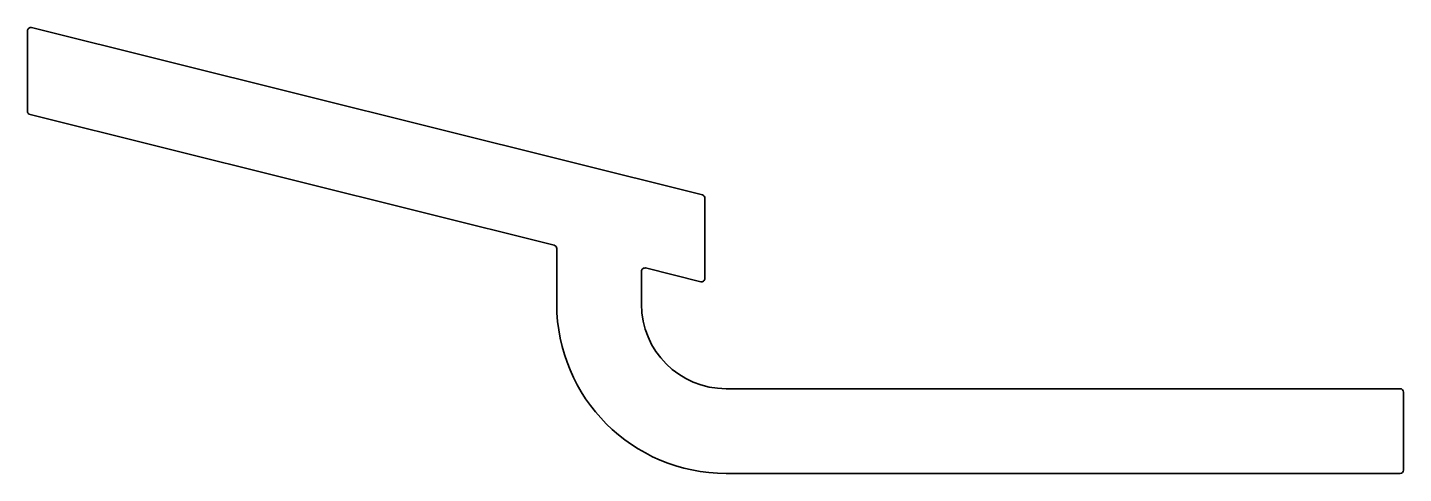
# Model space of a CAD drawing. Extents: x -37 to 66, y -5 to 28.
import ezdxf

# ---------------------------------------------------------------- set-up
doc = ezdxf.new("R2010")
doc.units = 0
doc.header["$MEASUREMENT"] = 0
doc.layers.add('Profile1', color=4, linetype='CONTINUOUS', lineweight=35)

msp = doc.modelspace()

# ---------------------------------------------------------------- linework, layer by layer
at = {"layer": 'Profile1', "color": 0}
for p, q in [((-37.3, 27.88), (-37.3, 21.85)), ((13.31, 15.58), (-36.99, 28.12)), ((-37.11, 21.6), (2.2, 11.8)), ((13.5, 9.31), (13.5, 15.33)), ((2.39, 11.56), (2.39, 7.4)), ((8.74, 7.4), (8.74, 9.85)), ((9.05, 10.1), (13.19, 9.06)), ((65.64, 1.05), (15.09, 1.05)), ((65.89, -5.05), (65.89, 0.8)), ((15.09, -5.3), (65.64, -5.3))]:
    msp.add_line(p, q, dxfattribs=at)
for centre, radius, start, end in [((-37.05, 27.88), 0.25, 76, 180), ((-37.05, 21.85), 0.25, 180, 256), ((13.25, 15.33), 0.25, 0, 76), ((2.14, 11.56), 0.25, 0, 76), ((8.99, 9.85), 0.25, 76, 180), ((13.25, 9.31), 0.25, 256, 0), ((15.09, 7.4), 12.7, 180, 270), ((15.09, 7.4), 6.35, 180, 270), ((65.64, 0.8), 0.25, 360, 90), ((65.64, -5.05), 0.25, 270, 0)]:
    msp.add_arc(centre, radius, start, end, dxfattribs=at)

doc.saveas('drawing.dxf')
